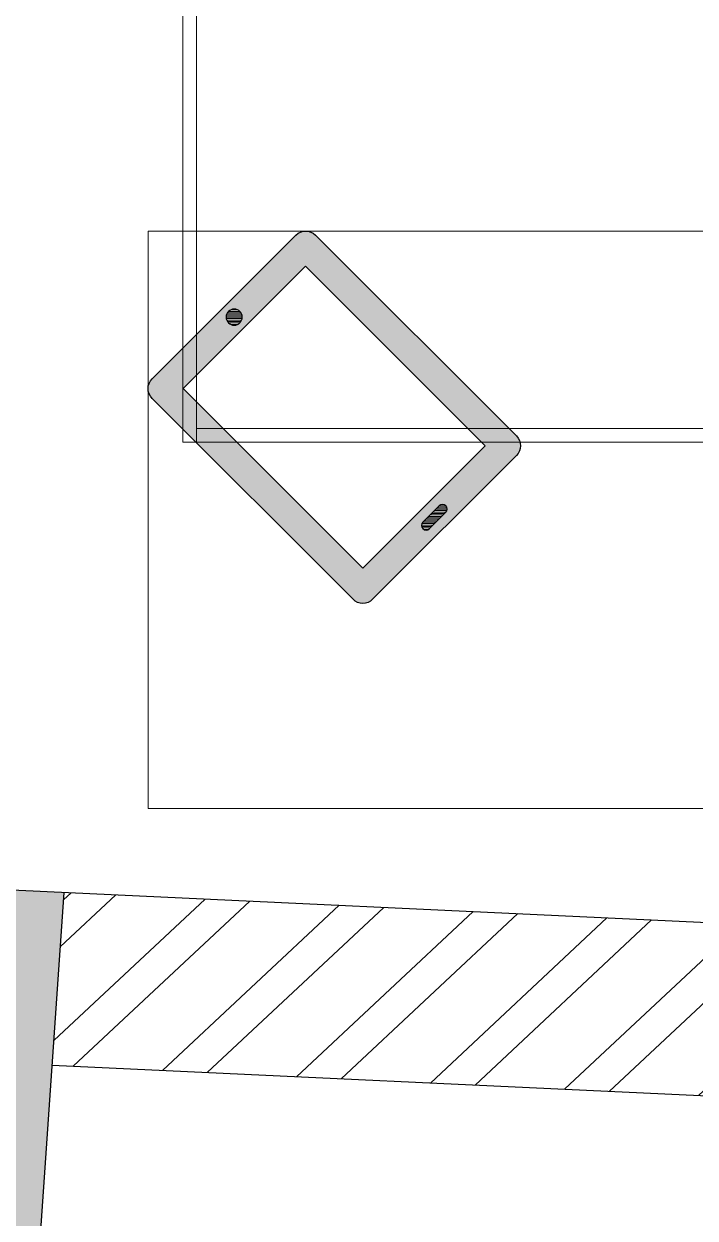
# Model space of a CAD drawing. Header units: feet. Extents: x 3055634 to 3066313, y -5766158 to -5744591.
# Drawn here: x 3064382 to 3064963, y -5754660 to -5753626 of the extents above; entities that cross this region are included whole.
import ezdxf

# ---------------------------------------------------------------- set-up
doc = ezdxf.new("R2010")
doc.units = ezdxf.units.FT
doc.header["$LTSCALE"] = 33
doc.header["$MEASUREMENT"] = 0
doc.layers.add('A-WALL', color=1, linetype='Continuous')
for name, color, linetype, lineweight in [('Column', 243, 'Continuous', 9), ('LENS-DIM', 252, 'Continuous', 5), ('LENS-FURNITURE', 13, 'Continuous', 9), ('LENS_DIMENSION', 193, 'Continuous', 0), ('LN-HATCH', 251, 'Continuous', 0)]:
    doc.layers.add(name, color=color, linetype=linetype, lineweight=lineweight)

# ---------------------------------------------------------------- blocks, each defined once
blk = doc.blocks.new('A$C6b5fe4c9')
at = {"layer": 'Column'}
h = blk.add_hatch(color=8, dxfattribs=at)
h.dxf.hatch_style = 1
h.paths.add_polyline_path([(824.3273742897436, 5268.100651317276), (879.2928748372942, 5619.373456596397), (578.2018989045172, 5666.486742764711), (523.2363983597606, 5315.21393751353)])
h.paths.add_polyline_path([(-3217.902272626758, 5390.806123882533), (-3208.633301118389, 5743.770755708218), (-3741.770260425285, 5757.771113939583), (-3750.947740448639, 5408.290499709547)])
h.paths.add_polyline_path([(-2561.423411224037, 9944.00174815953), (-2547.42305299826, 10477.13870746922), (-2775.910321270116, 10483.13886099495), (-2789.910679496825, 9950.00190167874)])
h.paths.add_polyline_path([(-6750.356662934646, 10054.00456279516), (-6736.356304707936, 10587.14152210578), (-7117.168418500573, 10597.14177798107), (-7131.168776726351, 10064.00481867045)])
h.paths.add_polyline_path([(-8165.085783019661, 1896.357480482198), (-8140.292607465758, 2426.661840319634), (-8521.23600369133, 2426.661840319634), (-8521.23600369133, 1920.762900772504)])
h.paths.add_polyline_path([(-4202.095838911831, 137.8325627660379), (-4190.439837247133, 493.1886202394962), (-4418.883017053827, 500.6817641705274), (-4430.539018720388, 145.3257066942751)])
h.paths.add_polyline_path([(-12433.35927324835, 2188.843634906225), (-12400.5336051099, 2667.871195651591), (-12855.22817563638, 2699.029430165887), (-12888.05384377111, 2220.001869417727)])
at = {"layer": 'LN-HATCH'}
h = blk.add_hatch(dxfattribs=at)
h.set_pattern_fill('ANSI32', color=256, scale=222, angle=268.11)
h.set_pattern_definition([(313.11, (-3282399.562867816, 5462963.035840459), (60.77608072651566, 56.89314995255627), []), (313.11, (-3282400.857178072, 5462923.812763632), (60.77608072651566, 56.89314995255627), [])])
h.paths.add_polyline_path([(-2781.910474795848, 10254.65159271657), (-2775.910321270116, 10483.13886099495), (-6736.356304707936, 10587.14152210578), (-6742.356458233669, 10358.65425382554)])
h.paths.add_polyline_path([(-8230.432204905897, 498.6546186283231), (-8165.085783019661, 1896.357480482198), (-8314.770077235997, 1906.614691903815), (-8391.041584970428, 275.2337905336172), (-4430.539018720388, 145.3257066942751), (-4423.04587479215, 373.7688864991069), (-4854.222116898745, 387.9118591323495)])
h.paths.add_polyline_path([(-8521.23600369133, 1920.762900772504), (-8521.23600369133, 2071.11467051506), (-12423.10447673313, 2338.492688193917), (-12433.35927324835, 2188.843634906225)])
h.paths.add_polyline_path([(-12888.05384377111, 2220.001869417727), (-12877.79904725775, 2369.650922700763), (-17261.06687736139, 2670.017137371004), (-17188.3913047919, 2514.685227825307)])
h.paths.add_polyline_path([(-10064.8682919573, 7752.977436237038), (-9991.953162593769, 10443.98977064341), (-7123.168572025374, 10368.65450970828), (-7117.168418500573, 10597.14177798107), (-10214.24960112758, 10678.47218521684), (-10289.47584967594, 7902.165478050709), (-19693.14165280387, 7868.171148080378), (-19639.24565044232, 7752.977436237038)])
h.paths.add_polyline_path([(-2553.423206523061, 10248.65143919736), (1586.64837048389, 10139.93174878601), (1622.279217960313, 10367.64090494066), (-2547.42305299826, 10477.13870746922)])
h.paths.add_polyline_path([(35.60143733862787, 227.52120223362), (-4194.602694984525, 366.2757425755263), (-4202.095838911831, 137.8325627660379), (0, 0)])
at = {"layer": 'A-WALL'}
for p, q in [((-17449.09594136569, 2532.55017878674), (-8165.085783019661, 1896.357480482198)), ((-8140.292607465758, 2426.661840319634), (-8230.432204905897, 498.6546186283231)), ((-8314.770077235997, 1906.614691903815), (-8391.041584970428, 275.2337905336172))]:
    blk.add_line(p, q, dxfattribs=at)
blk = doc.blocks.new('TRIAL SET CABINET 633x500')
at = {"layer": 'LENS-FURNITURE'}
h = blk.add_hatch(color=9, dxfattribs=at)
h.dxf.hatch_style = 1
edge = h.paths.add_edge_path()
edge.add_line((-8.54246803093703, -981.9670201920668), (115.9083254579454, -857.5162267031847))
edge.add_arc((107.4230440836399, -849.030945328879), 12.00000000009463, 315, 405)
edge.add_line((115.9083254579454, -840.5456639545736), (-58.03994271345434, -666.5973957831737))
edge.add_arc((-66.52522408775982, -675.0826771574792), 12.00000000009463, 45.00000000000002, 135)
edge.add_line((-75.01050546206531, -666.5973957831737), (-199.4612989509478, -791.0481892720562))
edge.add_arc((-190.9760175766423, -799.5334706454303), 11.99999999943607, 135.0000000031442, 225.0000000031442)
edge.add_line((-199.4612989500165, -808.0187520197359), (-25.5130307786167, -981.967020191136))
edge.add_arc((-17.02774940431148, -973.4817388177615), 11.99999999943605, 224.9999999968574, 314.9999999968578)
h.paths.add_polyline_path([(-17.02774940524252, -955.0969625067663), (89.03826777357607, -849.0309453279477), (-66.52522408775982, -693.4674534666119), (-172.5912412665784, -799.5334706454305)], flags=16)
edge = h.paths.add_edge_path(flags=16)
edge.add_line((-138.2965623782947, -741.9042679787381), (-124.1544267544522, -727.7621323548956))
edge.add_arc((-121.3259996296837, -730.5905594796641), 4.000000000031514, 45.00000000000051, 134.9999999999996, ccw=False)
edge.add_arc((-121.3259996296838, -730.5905594796641), 4.000000000031584, -45.000000000000625, 44.999999999999375, ccw=False)
edge.add_line((-118.4975725049153, -733.4189866044327), (-132.6397081287578, -747.561122228275))
edge.add_arc((-135.4681352535263, -744.7326951035067), 4.000000000031524, 225.0000000000006, 314.99999999999966, ccw=False)
edge.add_arc((-135.4681352535261, -744.7326951035066), 4.000000000031665, 135.0000000000006, 225.0000000000006, ccw=False)
edge = h.paths.add_edge_path(flags=16)
edge.add_arc((44.84409394953398, -910.9027886827243), 7, 0, 360)
at = {"layer": 'LENS-FURNITURE', "lineweight": 0}
h = blk.add_hatch(dxfattribs=at)
h.set_pattern_fill('ANSI31', color=252, scale=10, angle=405)
h.set_pattern_definition([(90, (-3772352.875833935, -3684050.327587578), (-1.25, 2e-16), [])])
edge = h.paths.add_edge_path()
edge.add_line((-138.2965623782947, -741.9042679787381), (-124.1544267544522, -727.7621323548956))
edge.add_arc((-121.3259996296837, -730.5905594796641), 4.000000000031514, 45.00000000000051, 134.9999999999996, ccw=False)
edge.add_arc((-121.3259996296838, -730.5905594796641), 4.000000000031584, -45.000000000000625, 44.999999999999375, ccw=False)
edge.add_line((-118.4975725049153, -733.4189866044327), (-132.6397081287578, -747.561122228275))
edge.add_arc((-135.4681352535263, -744.7326951035067), 4.000000000031524, 225.0000000000006, 314.99999999999966, ccw=False)
edge.add_arc((-135.4681352535261, -744.7326951035066), 4.000000000031665, 135.0000000000006, 225.0000000000006, ccw=False)
edge = h.paths.add_edge_path()
edge.add_arc((44.84409394953398, -910.9027886827243), 7, 0, 360)
blk.add_circle((0, 0), 50.09224864585668)
at = {"layer": 'LENS-FURNITURE'}
blk.add_lwpolyline([(119.4230440827086, -352.4817388160154), (119.4230440827086, -985.4817388160156), (-380.5769559172913, -985.4817388160156), (-380.5769559172913, -352.4817388160154)], close=True, dxfattribs=at)
at = {"layer": 'LENS-FURNITURE', "color": 146}
for points in [[(338.5359051078558, -352.4817388160154), (338.5359051078558, -985.4817388160156), (356.5359051078559, -985.4817388160156), (356.5359051078559, -352.4817388160154)], [(-63.4640948921442, -382.4817388160154), (-63.4640948921442, -394.4817388160154), (338.5359051078558, -394.4817388160154), (338.5359051078558, -382.4817388160154)], [(-63.4640948921442, -394.4817388160154), (-63.4640948921442, -943.4817388160153), (-51.4640948921442, -943.4817388160153), (-51.4640948921442, -394.4817388160154)], [(-63.4640948921442, -955.4817388160152), (-63.4640948921442, -943.4817388160153), (338.5359051078558, -943.4817388160153), (338.5359051078558, -955.4817388160152)]]:
    blk.add_lwpolyline(points, close=True, dxfattribs=at)
at = {"layer": 'LENS-FURNITURE', "color": 18, "lineweight": 30}
for points in [[(-8.54246803093703, -981.9670201920668), (115.9083254579454, -857.5162267031847, 0.4142135623730951), (115.9083254579454, -840.5456639545736), (-58.03994271345434, -666.5973957831737, 0.4142135623730951), (-75.01050546206531, -666.5973957831737), (-199.4612989509478, -791.0481892720562, 0.4142135623730951), (-199.4612989500165, -808.0187520197359), (-25.51303077861669, -981.967020191136, 0.4142135623730951)], [(-138.2965623782947, -741.9042679787381), (-124.1544267544522, -727.7621323548956, -0.4142135623730951), (-118.4975725049153, -727.7621323548956), (-118.4975725049153, -727.7621323548956, -0.4142135623730951), (-118.4975725049153, -733.4189866044327), (-132.6397081287578, -747.561122228275, -0.4142135623730951), (-138.2965623782947, -747.561122228275), (-138.2965623782947, -747.561122228275, -0.4142135623730951)]]:
    blk.add_lwpolyline(points, format="xyb", close=True, dxfattribs=at)
blk.add_lwpolyline([(-17.02774940524252, -955.0969625067663), (89.03826777357607, -849.0309453279477), (-66.52522408775982, -693.4674534666119), (-172.5912412665784, -799.5334706454305)], close=True, dxfattribs=at)
blk.add_circle((44.84409394953398, -910.9027886827243), 7, dxfattribs=at)

msp = doc.modelspace()

# ---------------------------------------------------------------- linework, layer by layer
at = {"layer": 'LENS-DIM', "color": 2}
msp.add_lwpolyline([(3065939.157364044, -5750636.46912069), (3065814.271631915, -5754443.855450804), (3064416.568770062, -5754378.509028917), (3063886.264410224, -5754353.715853365), (3063886.264410218, -5754734.65924959), (3064241.811580028, -5754734.65924959), (3063974.43356235, -5758636.527722631)], dxfattribs=at)

# ---------------------------------------------------------------- block references
at = {"layer": 'LENS-FURNITURE', "xscale": -1, "rotation": 270}
msp.add_blockref('TRIAL SET CABINET 633x500', (3065474.809270331, -5753925.239209885), dxfattribs=at)
at = {"layer": 'LENS_DIMENSION', "rotation": 90}
msp.add_blockref('A$C6b5fe4c9', (3066312.926250544, -5746213.423245897), dxfattribs=at)

doc.saveas('drawing.dxf')
